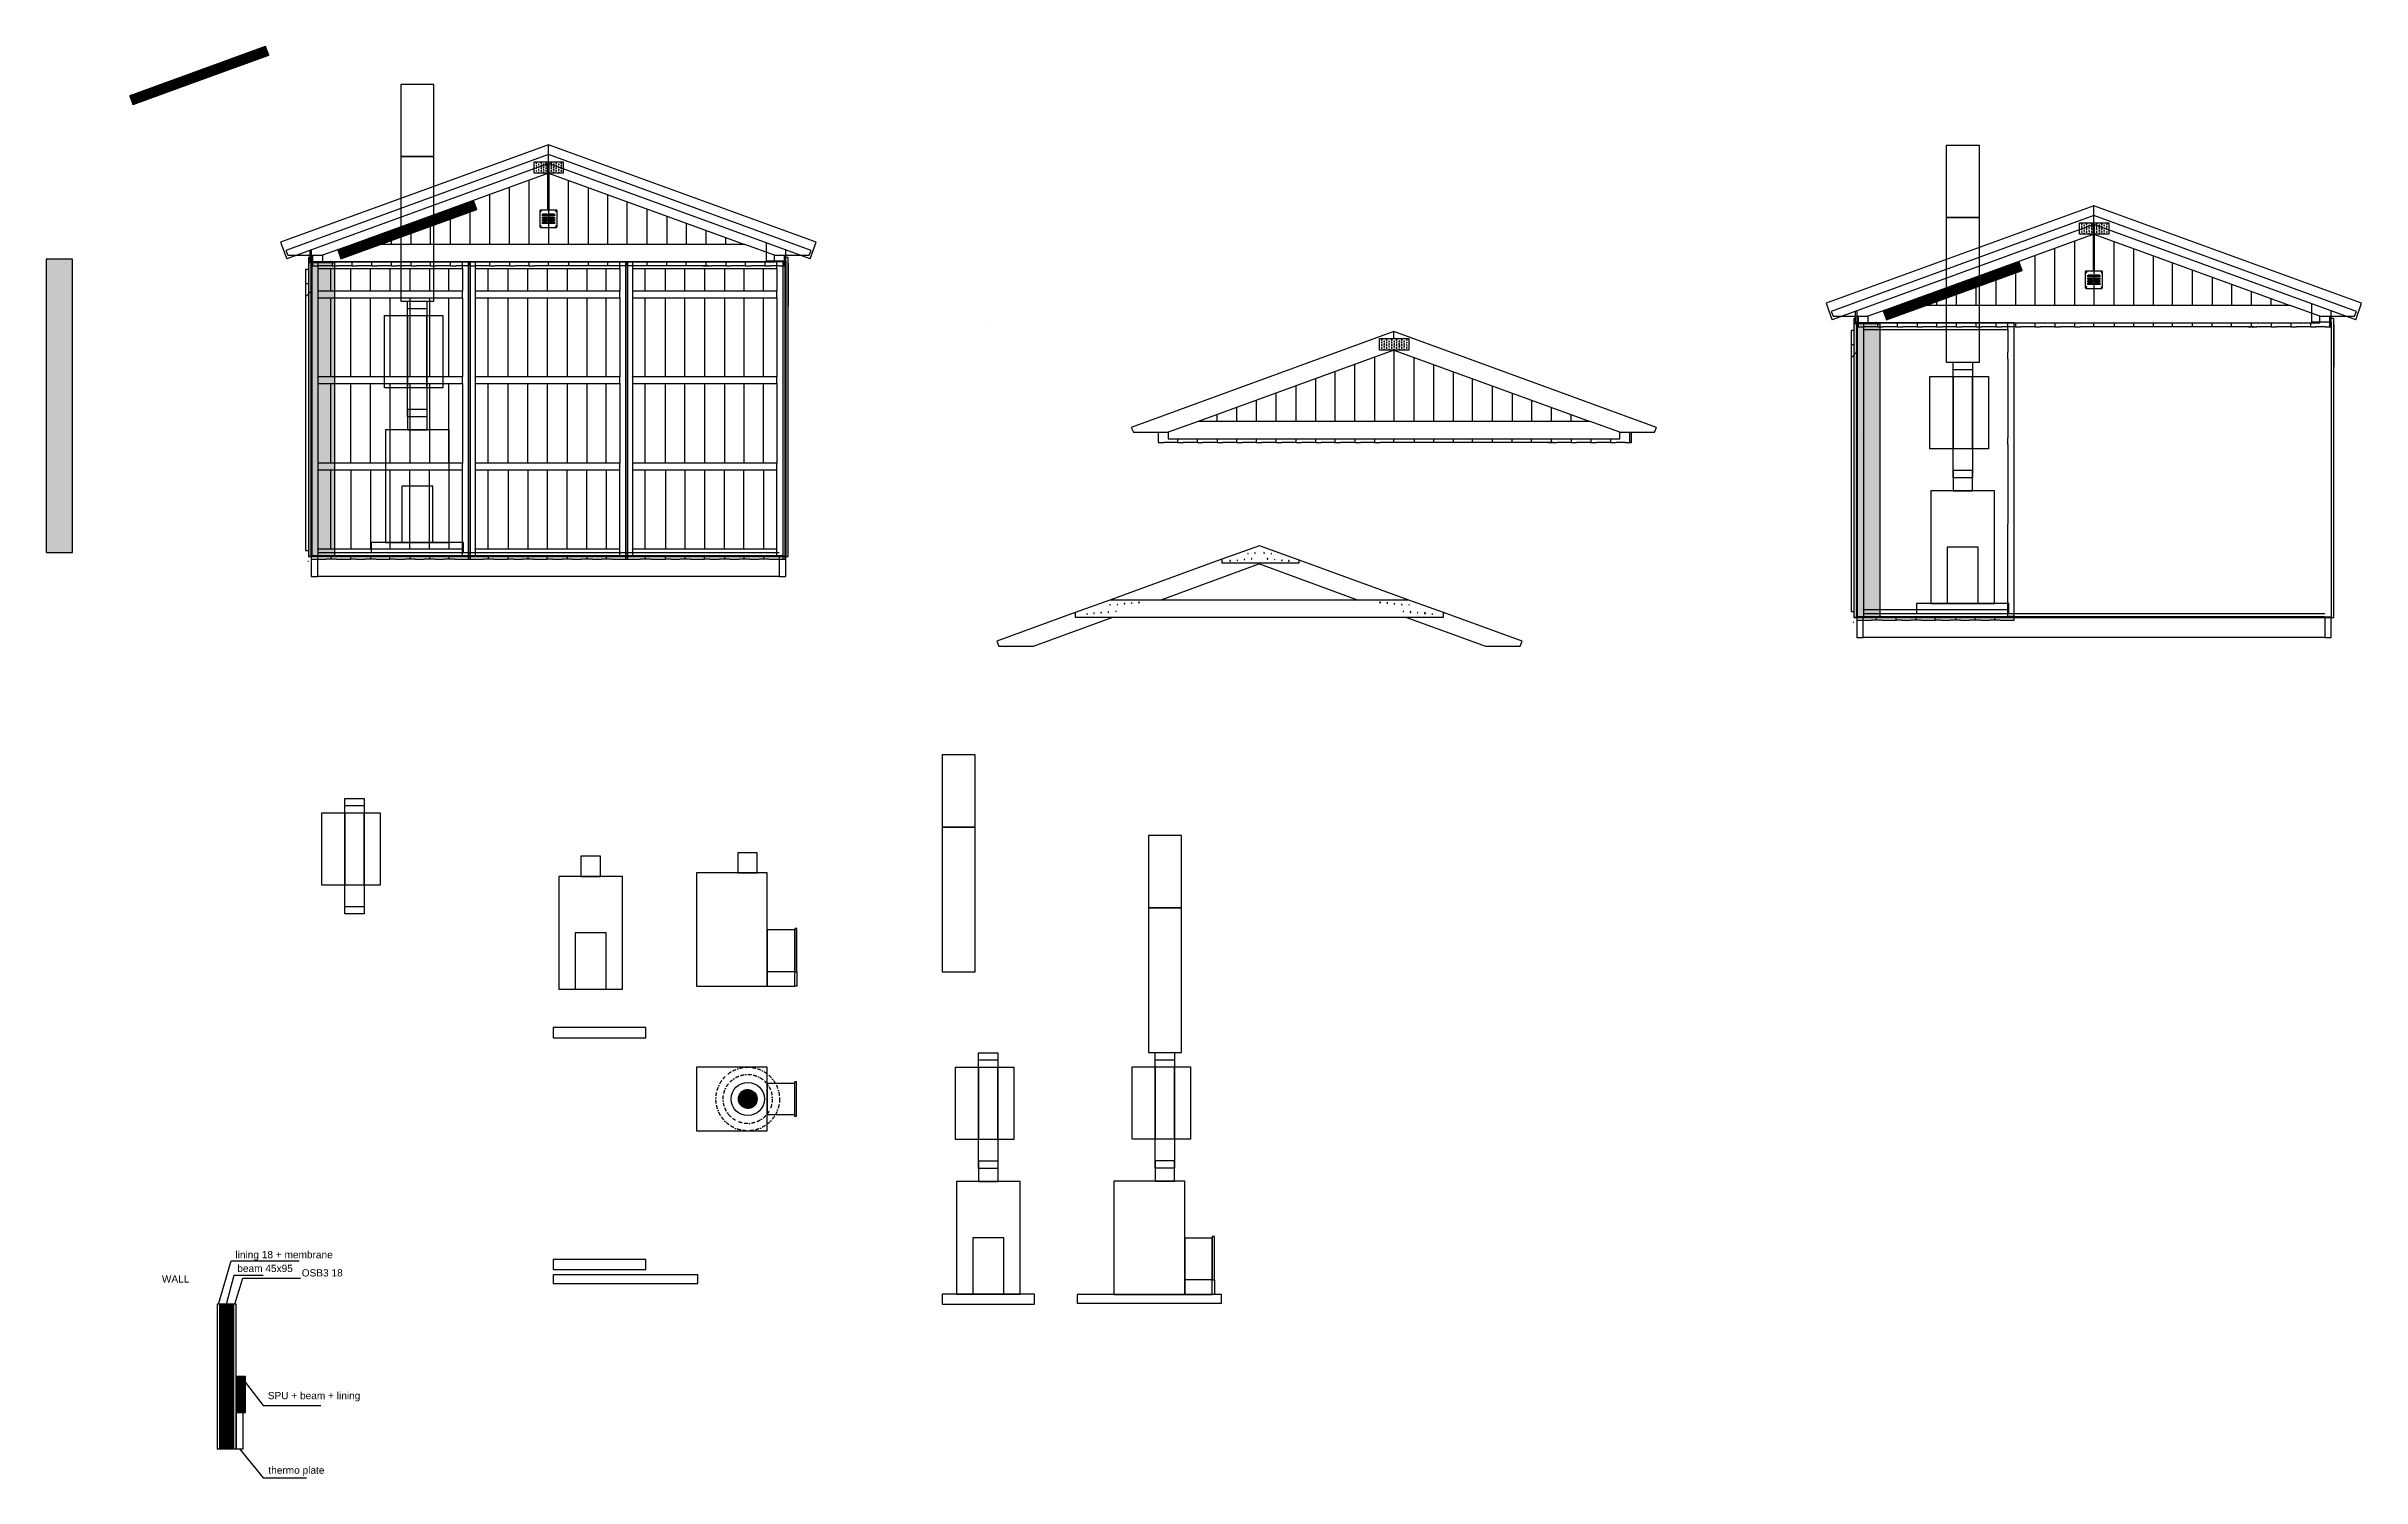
# Model space of a CAD drawing. Header units: millimetres. Extents: x -32864 to 44414, y -51818 to 3927.
# Drawn here: x 10800 to 26826, y -9200 to 703 of the extents above; entities that cross this region are included whole.
import ezdxf

# ---------------------------------------------------------------- set-up
doc = ezdxf.new("R2010")
doc.units = ezdxf.units.MM
doc.header["$MEASUREMENT"] = 0
doc.linetypes.add('BORDERX2', pattern=[88.9, 25.4, -12.7, 25.4, -12.7, 0, -12.7])
doc.layers.get('0').update_dxf_attribs({"true_color": 0xffffff})
doc.layers.get('Defpoints').update_dxf_attribs({"true_color": 0xffffff})
for name, color, linetype, lineweight, true_color in [('Dim', 1, 'Continuous', 25, 0xff0000), ('elements', 4, 'Continuous', 25, 0x00ffff), ('Elements2', 54, 'Continuous', 25, 0x7f7f00), ('fundament', 5, 'Continuous', 25, 0x0000ff)]:
    doc.layers.add(name, color=color, linetype=linetype, lineweight=lineweight, true_color=true_color)
doc.layers.add('heater', color=6, linetype='Continuous', true_color=0xff00ff)
doc.styles.get("Standard").update_dxf_attribs({"font": ''})
doc.styles.add('textstyle2', font='')
doc.styles.add('textstyle3', font='')
doc.styles.add('textstyle4', font='')
doc.styles.add('textstyle5', font='')
doc.styles.add('textstyle6', font='')
doc.styles.add('textstyle7', font='')
doc.styles.add('textstyle8', font='')
doc.styles.get('Standard').set_extended_font_data('txt')
doc.styles.get('textstyle2').set_extended_font_data('Arial')
doc.styles.get('textstyle3').set_extended_font_data('Arial')
doc.styles.get('textstyle4').set_extended_font_data('Arial')
doc.styles.get('textstyle5').set_extended_font_data('Arial')
doc.styles.get('textstyle6').set_extended_font_data('Arial')
doc.styles.get('textstyle7').set_extended_font_data('Arial')
doc.styles.get('textstyle8').set_extended_font_data('Arial')
doc.dimstyles.get("Standard").update_dxf_attribs({"dimtxt": 18, "dimasz": 18, "dimexe": 9, "dimexo": 4.5, "dimgap": 4.5, "dimtad": 1, "dimtxsty": 'Standard', "dimcen": 2.5, "dimadec": 0, "dimazin": 0, "dimtfac": 1, "dimtmove": 0, "dimatfit": 3, "dimfxl": 1, "dimarcsym": 0})
pattern_1 = [(45, (0, 0), (-0.0883883476, 0.0883883476), [])]

# ---------------------------------------------------------------- blocks, each defined once
blk = doc.blocks.new('WallElement')
at = {"layer": 'elements', "color": 0, "linetype": 'ByBlock', "lineweight": -2}
for points in [[(0, 2055), (3, 2055)], [(46, 2055), (0, 2055), (0, 23), (46, 23)], [(46, 2055), (46, 2055)], [(46, 2055), (46, 2055)], [(46, 2055), (46, 2009), (46, 1989), (46, 1966), (46, 1946), (46, 1923), (46, 1900), (46, 1880), (46, 1857), (46, 1837), (46, 1814), (46, 1791), (46, 1771), (46, 1748), (46, 1728), (46, 1705), (46, 1682), (46, 1662), (46, 1639), (46, 1620), (46, 1597), (46, 1573), (46, 1554), (46, 1531), (46, 1511), (46, 1488), (46, 1468), (46, 1445), (46, 1422), (46, 1402), (46, 1379), (46, 1359), (46, 1336), (46, 1313), (46, 1293), (46, 1270), (46, 1250), (46, 1227), (46, 1204), (46, 1184), (46, 1161), (46, 1141), (46, 1118), (46, 1095), (46, 1075), (46, 1052), (46, 1032), (46, 1009), (46, 986), (46, 966), (46, 943), (46, 924), (46, 901), (46, 881), (46, 858), (46, 835), (46, 815), (46, 792), (46, 772), (46, 749), (46, 726), (46, 706), (46, 683), (46, 663), (46, 640), (46, 617), (46, 69)], [(1046, 2055), (46, 2055)], [(46, 2009), (1046, 2009)], [(135, 1854), (135, 2009)], [(274, 1854), (274, 2009)], [(409, 1854), (409, 2009)], [(544, 2009), (544, 1854)], [(683, 2009), (683, 1854)], [(818, 2009), (818, 1854)], [(953, 1854), (953, 2009)], [(1039, 2055), (1046, 2048)], [(1042, 2055), (1046, 2055)], [(1046, 2055), (1046, 2055)], [(1046, 2052), (1049, 2055)], [(1089, 23), (1089, 2055), (1046, 2055)], [(1046, 2009), (1046, 2055)], [(1046, 2009), (1046, 1854)], [(1089, 2055), (1089, 2055)], [(1089, 0), (1102, 0), (1102, 2055), (1089, 2055)], [(1046, 1854), (46, 1854)], [(46, 1808), (1046, 1808)], [(135, 1260), (135, 1808)], [(274, 1260), (274, 1808)], [(409, 1260), (409, 1808)], [(544, 1808), (544, 1260)], [(683, 1808), (683, 1260)], [(818, 1808), (818, 1260)], [(953, 1260), (953, 1808)], [(1046, 1808), (1046, 1854)], [(1046, 1808), (1046, 1260)], [(46, 1257), (46, 1260)], [(1046, 1260), (46, 1260)], [(46, 1214), (46, 1214)], [(46, 1214), (1046, 1214)], [(135, 663), (135, 1214)], [(274, 663), (274, 1214)], [(409, 663), (409, 1214)], [(544, 1214), (544, 663)], [(683, 1214), (683, 663)], [(818, 1214), (818, 663)], [(953, 663), (953, 1214)], [(1046, 1214), (1046, 1260)], [(1046, 1214), (1046, 1214)], [(1046, 1214), (1046, 663)], [(1046, 663), (46, 663)], [(1046, 617), (1046, 663)], [(46, 617), (1046, 617)], [(135, 69), (135, 617)], [(274, 617), (274, 69)], [(409, 617), (409, 69)], [(544, 617), (544, 69)], [(683, 69), (683, 617)], [(818, 69), (818, 617)], [(953, 617), (953, 69)], [(1046, 23), (1046, 617)], [(0, 23), (0, 23)], [(0, 23), (0, 0), (36, 0)], [(36, 0), (40, 0)], [(40, 0), (102, 0)], [(46, 66), (46, 69)], [(1046, 69), (46, 69), (46, 23), (1046, 23)], [(46, 23), (46, 23)], [(135, 23), (135, 0), (102, 0)], [(175, 0), (135, 0)], [(175, 0), (237, 0)], [(237, 0), (274, 0)], [(313, 0), (274, 0), (274, 23)], [(313, 0), (373, 0)], [(409, 23), (409, 0), (373, 0)], [(449, 0), (409, 0)], [(449, 0), (511, 0)], [(511, 0), (544, 0)], [(584, 0), (544, 0), (544, 23)], [(584, 0), (647, 0)], [(683, 23), (683, 0), (647, 0)], [(719, 0), (683, 0)], [(719, 0), (782, 0)], [(818, 23), (818, 0), (782, 0)], [(858, 0), (818, 0)], [(858, 0), (920, 0)], [(953, 23), (953, 0), (920, 0)], [(993, 0), (953, 0)], [(993, 0), (1056, 0)], [(1046, 26), (1049, 23)], [(1046, 23), (1046, 23)], [(1056, 0), (1089, 0), (1089, 23), (1046, 23)], [(1085, 23), (1089, 30)], [(1089, 23), (1089, 23)]]:
    blk.add_lwpolyline(points, dxfattribs=at)
blk = doc.blocks.new('Rafter')
for points in [[(274, -99), (0, 0), (-261, -92), (-261, -119), (274, -119), (274, -99)], [(-261, -92), (-1036, -376)], [(0, -119), (0, -125), (-683, -376)], [(-201, -106), (-201, -102), (-205, -102), (-205, -106), (-205, -106), (-201, -106), (-201, -106)], [(-152, -99), (-152, -99), (-155, -99), (-155, -102), (-152, -102), (-152, -99)], [(-102, -96), (-102, -96), (-106, -92), (-106, -96), (-106, -96), (-102, -96), (-102, -96)], [(-79, -53), (-79, -53), (-82, -53), (-82, -53), (-82, -56), (-82, -56), (-79, -56), (-79, -53)], [(-53, -92), (-53, -89), (-56, -89), (-56, -89), (-56, -92), (-56, -92), (-53, -92), (-53, -92)], [(-30, -49), (-30, -49), (-30, -46), (-33, -49), (-33, -49), (-30, -53), (-30, -49), (-30, -49)], [(0, -125), (683, -376)], [(33, -49), (33, -49), (30, -46), (30, -49), (30, -49), (30, -53), (33, -49), (33, -49)], [(56, -92), (56, -89), (53, -89), (53, -92), (53, -92), (53, -92), (56, -92), (56, -92)], [(82, -53), (82, -53), (79, -53), (79, -53), (79, -56), (79, -56), (82, -56), (82, -53)], [(106, -96), (106, -96), (106, -92), (102, -96), (102, -96), (106, -96), (106, -96)], [(155, -99), (155, -99), (152, -99), (152, -102), (155, -102), (155, -99)], [(205, -106), (205, -102), (201, -102), (201, -106), (205, -106), (205, -106), (205, -106)], [(1032, -376), (274, -99)], [(-1277, -462), (-1818, -660), (-1804, -696), (-1564, -696), (-1016, -495)], [(1013, -495), (1564, -696), (1804, -696), (1818, -660), (1273, -462), (1032, -376), (-1036, -376), (-1277, -462), (-1277, -495), (1273, -495), (1273, -462)], [(-1194, -472), (-1194, -472), (-1197, -468), (-1197, -472), (-1197, -472), (-1197, -475), (-1194, -472), (-1194, -472)], [(-1145, -468), (-1145, -465), (-1148, -465), (-1148, -468), (-1145, -468), (-1145, -468), (-1145, -468)], [(-1095, -462), (-1095, -462), (-1098, -462), (-1098, -465), (-1095, -465), (-1095, -462)], [(-1046, -458), (-1046, -458), (-1046, -455), (-1049, -458), (-1049, -462), (-1046, -462), (-1046, -458)], [(-1032, -409), (-1036, -409), (-1036, -409), (-1036, -412), (-1036, -412), (-1032, -409)], [(-993, -455), (-993, -452), (-996, -452), (-996, -452), (-996, -455), (-996, -455), (-993, -455), (-993, -455)], [(-983, -406), (-983, -406), (-986, -406), (-986, -409), (-983, -409), (-983, -406)], [(-933, -402), (-933, -399), (-937, -399), (-937, -402), (-933, -402), (-933, -402)], [(-884, -396), (-884, -396), (-884, -396), (-887, -396), (-887, -396), (-884, -399), (-884, -396)], [(-831, -393), (-835, -389), (-838, -393), (-835, -396), (-831, -393)], [(838, -393), (835, -389), (831, -393), (835, -396), (838, -393)], [(887, -396), (884, -396), (881, -396), (884, -399), (887, -396)], [(937, -402), (933, -399), (933, -399), (930, -402), (933, -402), (933, -402), (937, -402)], [(986, -406), (986, -406), (983, -406), (983, -406), (983, -409), (986, -409), (986, -406)], [(996, -455), (996, -452), (996, -452), (993, -452), (993, -455), (996, -455), (996, -455), (996, -455)], [(1036, -409), (1032, -409), (1032, -409), (1032, -412), (1036, -409)], [(1046, -458), (1046, -458), (1046, -455), (1042, -458), (1042, -462), (1046, -462), (1046, -458)], [(1095, -462), (1095, -462), (1092, -462), (1092, -465), (1095, -465), (1095, -462)], [(1148, -468), (1148, -465), (1141, -465), (1141, -468), (1145, -468), (1148, -468), (1148, -468)], [(1197, -472), (1197, -472), (1194, -468), (1194, -472), (1194, -472), (1194, -475), (1197, -472), (1197, -472)]]:
    blk.add_lwpolyline(points)
blk = doc.blocks.new('FrontonRafter')
at = {"layer": 'elements', "color": 0, "linetype": 'ByBlock', "lineweight": -2}
for points in [[(0, 0), (-1818, -663), (-1804, -696), (-1564, -696)], [(1564, -696), (1804, -696), (1818, -663), (0, 0)], [(0, -49), (0, 0)], [(0, -129), (-1356, -623), (-1564, -696)], [(-99, -49), (102, -49), (102, -129), (-99, -129), (-99, -49)], [(-82, -59), (-82, -56), (-86, -56), (-86, -56), (-86, -59), (-86, -63), (-82, -59), (-82, -59)], [(-82, -76), (-82, -76), (-86, -73), (-86, -76), (-86, -79), (-86, -79), (-82, -79), (-82, -76)], [(-82, -96), (-82, -92), (-86, -92), (-86, -96), (-86, -96), (-82, -96), (-82, -96)], [(-82, -112), (-82, -112), (-86, -109), (-86, -112), (-86, -115), (-82, -115), (-82, -112)], [(-66, -69), (-66, -66), (-69, -66), (-69, -69), (-66, -73), (-66, -69), (-66, -69)], [(-66, -86), (-66, -82), (-69, -86), (-69, -89), (-66, -89), (-66, -86)], [(-66, -106), (-66, -102), (-66, -102), (-69, -102), (-69, -106), (-66, -109), (-66, -106)], [(-66, -122), (-66, -122), (-69, -122), (-69, -125), (-66, -125), (-66, -122)], [(-46, -59), (-49, -56), (-49, -56), (-53, -56), (-53, -59), (-49, -63), (-49, -59), (-46, -59)], [(-46, -76), (-49, -76), (-49, -73), (-53, -76), (-53, -79), (-49, -79), (-49, -79), (-46, -76)], [(-46, -96), (-49, -92), (-53, -92), (-53, -96), (-49, -96), (-49, -96), (-46, -96)], [(-46, -112), (-49, -112), (-49, -109), (-53, -112), (-53, -112), (-53, -115), (-49, -115), (-46, -112)], [(-30, -69), (-33, -66), (-36, -66), (-36, -69), (-33, -73), (-33, -69), (-30, -69)], [(-30, -86), (-33, -82), (-36, -86), (-36, -89), (-33, -89), (-30, -86)], [(-30, -106), (-33, -102), (-33, -102), (-36, -102), (-36, -106), (-33, -109), (-30, -106)], [(-30, -122), (-33, -122), (-36, -122), (-36, -125), (-33, -125), (-30, -122)], [(-13, -59), (-13, -56), (-16, -56), (-16, -56), (-20, -59), (-16, -63), (-13, -59), (-13, -59)], [(-13, -76), (-13, -76), (-16, -73), (-20, -76), (-16, -79), (-16, -79), (-13, -79), (-13, -76)], [(-13, -96), (-13, -92), (-16, -92), (-20, -96), (-16, -96), (-13, -96), (-13, -96)], [(-13, -112), (-13, -112), (-16, -109), (-20, -112), (-16, -115), (-13, -115), (-13, -112)], [(3, -69), (3, -66), (3, -66), (0, -66), (0, -69), (3, -73), (3, -69), (3, -69)], [(3, -86), (3, -86), (3, -82), (0, -86), (0, -89), (3, -89), (3, -86)], [(3, -106), (3, -102), (3, -102), (0, -102), (0, -106), (3, -109), (3, -106), (3, -106)], [(3, -122), (3, -122), (3, -122), (0, -122), (0, -125), (3, -125), (3, -122)], [(0, -129), (1359, -623)], [(0, -129), (0, -623)], [(23, -59), (20, -56), (20, -56), (16, -56), (16, -59), (20, -63), (20, -59), (23, -59)], [(23, -76), (20, -76), (20, -73), (16, -76), (16, -79), (20, -79), (20, -79), (23, -76)], [(23, -96), (20, -92), (16, -92), (16, -96), (20, -96), (20, -96), (23, -96)], [(23, -112), (20, -112), (20, -109), (16, -112), (16, -115), (20, -115), (23, -112)], [(40, -69), (40, -66), (36, -66), (33, -66), (33, -69), (36, -73), (40, -69), (40, -69)], [(40, -86), (40, -86), (36, -82), (33, -86), (33, -89), (40, -89), (40, -86)], [(40, -106), (40, -102), (36, -102), (33, -102), (33, -106), (36, -109), (40, -106), (40, -106)], [(40, -122), (40, -122), (36, -122), (33, -122), (33, -125), (40, -125), (40, -122)], [(56, -59), (56, -56), (53, -56), (53, -56), (49, -59), (53, -59), (53, -63), (56, -59)], [(56, -76), (53, -73), (53, -76), (49, -76), (53, -79), (53, -79), (56, -79), (56, -76)], [(56, -96), (56, -92), (53, -92), (49, -96), (53, -96), (53, -96), (56, -96)], [(56, -112), (56, -112), (53, -109), (53, -112), (49, -112), (53, -115), (56, -115), (56, -112)], [(73, -69), (73, -66), (69, -66), (69, -66), (69, -69), (69, -73), (73, -69), (73, -69)], [(73, -86), (73, -86), (69, -82), (69, -86), (69, -89), (73, -89), (73, -86)], [(73, -106), (73, -102), (69, -102), (69, -102), (69, -106), (69, -109), (73, -106), (73, -106)], [(73, -122), (73, -122), (69, -122), (69, -122), (69, -125), (73, -125), (73, -122)], [(92, -59), (89, -56), (89, -56), (86, -56), (86, -59), (86, -59), (89, -63), (92, -59)], [(92, -76), (89, -73), (86, -76), (86, -76), (86, -79), (89, -79), (89, -79), (92, -76)], [(92, -96), (89, -92), (86, -92), (86, -96), (86, -96), (89, -96), (92, -96)], [(92, -112), (89, -109), (86, -112), (86, -112), (86, -115), (89, -115), (92, -112)], [(-409, -277), (-409, -623)], [(-270, -623), (-270, -228)], [(-135, -178), (-135, -623)], [(139, -623), (139, -178)], [(274, -228), (274, -623)], [(409, -277), (409, -623)], [(-953, -475), (-953, -623)], [(-818, -426), (-818, -623)], [(-680, -376), (-680, -623)], [(-544, -327), (-544, -623)], [(544, -623), (544, -327)], [(680, -376), (680, -623)], [(818, -426), (818, -623)], [(953, -475), (953, -623)], [(1359, -623), (-1356, -623)], [(-1224, -623), (-1224, -574)], [(-1089, -524), (-1089, -623)], [(1089, -524), (1089, -623)], [(1227, -623), (1227, -574)], [(1564, -696), (1359, -623)], [(-1633, -696), (-1633, -769), (-1593, -769)], [(-1498, -742), (-1498, -769), (-1593, -769)], [(-1564, -696), (-1564, -742), (1564, -742), (1564, -696)], [(-1498, -769), (-1458, -769)], [(-1362, -742), (-1362, -769), (-1458, -769)], [(-1362, -769), (-1323, -769)], [(-1224, -769), (-1323, -769)], [(-1224, -742), (-1224, -769)], [(-1224, -769), (-1184, -769)], [(-1089, -742), (-1089, -769), (-1184, -769)], [(-1089, -769), (-1049, -769)], [(-953, -769), (-1049, -769)], [(-953, -742), (-953, -769)], [(-953, -769), (-914, -769)], [(-818, -769), (-914, -769)], [(-818, -742), (-818, -769)], [(-818, -769), (-778, -769)], [(-680, -769), (-778, -769)], [(-680, -742), (-680, -769)], [(-680, -769), (-640, -769)], [(-544, -742), (-544, -769), (-640, -769)], [(-544, -769), (-505, -769)], [(-409, -742), (-409, -769), (-505, -769)], [(-409, -769), (-369, -769)], [(-270, -769), (-369, -769)], [(-270, -742), (-270, -769)], [(-270, -769), (-231, -769)], [(-135, -742), (-135, -769), (-231, -769)], [(-135, -769), (-96, -769)], [(0, -769), (-96, -769)], [(1108, -769), (0, -769), (0, -742)], [(139, -742), (139, -769)], [(274, -742), (274, -769)], [(409, -742), (409, -769)], [(544, -769), (544, -742)], [(680, -742), (680, -769)], [(818, -769), (818, -742)], [(953, -769), (953, -742)], [(1069, -769), (1089, -769)], [(1089, -742), (1089, -769)], [(1089, -769), (1128, -769)], [(1227, -769), (1128, -769)], [(1227, -742), (1227, -769)], [(1227, -769), (1263, -769)], [(1362, -769), (1263, -769)], [(1362, -742), (1362, -769)], [(1362, -769), (1402, -769)], [(1498, -742), (1498, -769), (1402, -769)], [(1498, -769), (1537, -769)], [(1600, -769), (1537, -769)], [(1600, -769), (1633, -769), (1633, -696)], [(1633, -769), (1643, -769), (1643, -696)]]:
    blk.add_lwpolyline(points, dxfattribs=at)
blk = doc.blocks.new('FrontViewOutline')
for p, q in [((-1666, -2881), (-1661, -2881)), ((-1642, -2847), (-1642, -2842)), ((-1642, -2847), (-1597, -2847)), ((1597, -2822), (-1597, -2822)), ((-1597, -2842), (-1591, -2842)), ((-1597, -2847), (1597, -2847)), ((1597, -2847), (1642, -2847))]:
    blk.add_line(p, q)
for points in [[(0, 0), (-1854, -674), (-1821, -765)], [(1812, -788), (1853, -674), (0, 0)], [(0, -171), (0, 0), (0, 0)], [(1853, -674), (0, 0), (0, 0)], [(1812, -788), (0, -129), (-1812, -788)], [(-4, -451), (-4, -130), (-4, -130)], [(0, -129), (0, -451), (0, -451)], [(4, -451), (4, -130), (4, -130)], [(-61, -456), (-61, -565), (-58, -569), (-55, -571), (55, -571), (58, -569), (60, -565), (60, -456), (58, -452), (55, -451)], [(-55, -451), (-58, -452), (-61, -456)], [(-37, -480), (-40, -480), (-46, -487), (-41, -487)], [(-37, -484), (-37, -482), (-36, -482), (-34, -481), (-34, -480), (-37, -480)], [(-12, -480), (-37, -480), (-37, -480)], [(-12, -484), (-13, -482), (-13, -482), (-13, -480), (-12, -480)], [(-10, -480), (-12, -480), (-12, -480)], [(-7, -487), (-2, -487), (-10, -480)], [(11, -480), (9, -480), (1, -487), (7, -487)], [(10, -484), (12, -482), (13, -482), (13, -480), (11, -480)], [(36, -480), (11, -480), (11, -480)], [(37, -484), (35, -482), (34, -481), (34, -480), (36, -480)], [(38, -480), (36, -480), (36, -480)], [(41, -487), (46, -487), (38, -480)], [(-37, -499), (-40, -499), (-46, -505), (-41, -505)], [(-37, -517), (-40, -517), (-46, -523), (-41, -523)], [(-37, -535), (-40, -535), (-46, -541), (-41, -541)], [(-37, -484), (-41, -487), (-41, -487)], [(-41, -487), (-7, -487), (-7, -487)], [(-37, -502), (-41, -505), (-41, -505)], [(-41, -505), (-7, -505), (-7, -505)], [(-37, -520), (-41, -523), (-41, -523)], [(-41, -523), (-7, -523), (-7, -523)], [(-37, -537), (-41, -541), (-41, -541)], [(-41, -541), (-7, -541), (-7, -541)], [(-12, -484), (-37, -484), (-37, -484)], [(-37, -502), (-37, -500), (-36, -500), (-34, -499), (-34, -499), (-37, -499)], [(-12, -499), (-37, -499), (-37, -499)], [(-12, -502), (-37, -502), (-37, -502)], [(-37, -520), (-37, -519), (-36, -519), (-34, -517), (-34, -517), (-37, -517)], [(-12, -517), (-37, -517), (-37, -517)], [(-12, -520), (-37, -520), (-37, -520)], [(-37, -537), (-37, -537), (-36, -536), (-34, -536), (-34, -535), (-37, -535)], [(-12, -535), (-37, -535), (-37, -535)], [(-12, -537), (-37, -537), (-37, -537)], [(-12, -502), (-13, -500), (-13, -500), (-13, -499), (-12, -499)], [(-12, -520), (-13, -519), (-13, -519), (-13, -517), (-12, -517)], [(-12, -537), (-13, -537), (-13, -536), (-13, -535), (-12, -535)], [(-10, -485), (-12, -484), (-12, -484)], [(-10, -499), (-12, -499), (-12, -499)], [(-10, -503), (-12, -502), (-12, -502)], [(-10, -517), (-12, -517), (-12, -517)], [(-10, -521), (-12, -520), (-12, -520)], [(-7, -541), (-2, -541), (-10, -535), (-12, -535)], [(-10, -539), (-12, -537), (-12, -537)], [(-7, -487), (-10, -485), (-10, -485)], [(-7, -505), (-2, -505), (-10, -499)], [(-7, -505), (-10, -503), (-10, -503)], [(-7, -523), (-2, -523), (-10, -517)], [(-7, -523), (-10, -521), (-10, -521)], [(-7, -541), (-10, -539), (-10, -539)], [(11, -499), (9, -499), (1, -505), (7, -505)], [(11, -517), (9, -517), (1, -523), (7, -523)], [(11, -535), (9, -535), (1, -541), (7, -541)], [(10, -484), (7, -487), (7, -487)], [(7, -487), (41, -487), (41, -487)], [(10, -502), (7, -505), (7, -505)], [(7, -505), (41, -505), (41, -505)], [(10, -520), (7, -523), (7, -523)], [(7, -523), (41, -523), (41, -523)], [(10, -537), (7, -541), (7, -541)], [(7, -541), (41, -541), (41, -541)], [(37, -484), (10, -484), (10, -484)], [(10, -502), (12, -500), (13, -500), (13, -499), (11, -499)], [(37, -502), (10, -502), (10, -502)], [(10, -520), (12, -519), (13, -519), (13, -517), (11, -517)], [(37, -520), (10, -520), (10, -520)], [(10, -537), (12, -537), (13, -536), (13, -535), (11, -535)], [(37, -537), (10, -537), (10, -537)], [(36, -499), (11, -499), (11, -499)], [(36, -517), (11, -517), (11, -517)], [(36, -535), (11, -535), (11, -535)], [(37, -502), (35, -500), (34, -499), (34, -499), (36, -499)], [(37, -520), (35, -519), (34, -517), (34, -517), (36, -517)], [(37, -537), (35, -537), (35, -536), (34, -536), (34, -535), (36, -535)], [(38, -499), (36, -499), (36, -499)], [(38, -517), (36, -517), (36, -517)], [(38, -535), (36, -535), (36, -535)], [(38, -485), (37, -484), (37, -484)], [(38, -503), (37, -502), (37, -502)], [(38, -521), (37, -520), (37, -520)], [(38, -539), (37, -537), (37, -537)], [(41, -487), (38, -485), (38, -485)], [(41, -505), (46, -505), (38, -499)], [(41, -505), (38, -503), (38, -503)], [(41, -523), (46, -523), (38, -517)], [(41, -523), (38, -521), (38, -521)], [(41, -541), (46, -541), (38, -535)], [(41, -541), (38, -539), (38, -539)], [(-1821, -765), (-1812, -788), (-1812, -788)], [(-1652, -779), (-1661, -779), (-1661, -2847), (-1642, -2847), (-1642, -804)], [(-1652, -731), (-1652, -804), (-1642, -804)], [(-1642, -726), (-1642, -804), (-1639, -804)], [(1638, -804), (1509, -804), (1509, -677)], [(1638, -804), (1642, -804), (1642, -726)], [(1642, -804), (1642, -2847), (1660, -2847), (1660, -779), (1642, -779)], [(-1661, -863), (-1681, -863), (-1681, -2806), (-1661, -2806)], [(-1681, -959), (-1661, -959), (-1661, -959)], [(-1661, -820), (-1661, -1050), (-1661, -1050)], [(-1639, -804), (-1639, -2847), (-1509, -2847)], [(-1509, -804), (-1505, -804), (-1505, -804)], [(1660, -820), (1660, -1116), (1660, -1116)], [(-1681, -1050), (-1641, -1010), (-1641, -1010)], [(-1642, -2847), (-1639, -2847), (-1639, -2847)], [(-1509, -2847), (-1505, -2847), (-1505, -2847)], [(-1372, -2847), (-1368, -2847), (-1368, -2847)], [(-1235, -2847), (-1231, -2847), (-1231, -2847)]]:
    blk.add_lwpolyline(points)
for points in [[(-50, -459), (-50, -457), (-52, -456), (-54, -457), (-55, -459), (-54, -461), (-50, -461)], [(55, -459), (53, -457), (52, -456), (50, -457), (49, -459), (50, -461), (53, -461)], [(-50, -563), (-50, -561), (-52, -561), (-54, -561), (-55, -563), (-54, -564), (-52, -565), (-50, -564)], [(55, -563), (53, -561), (52, -561), (49, -563), (50, -564), (52, -565), (53, -564)]]:
    blk.add_lwpolyline(points, close=True)
blk.add_open_spline([(55, -451), (18, -451), (-19, -451), (-55, -451)], degree=3)
at = {"layer": 'fundament'}
for p, q in [((-1642, -2842), (-1637, -2842)), ((-1597, -2842), (-1637, -2842)), ((-1597, -2847), (-1597, -2841)), ((1597, -2842), (-1597, -2842)), ((1597, -2847), (1597, -2842)), ((1597, -2842), (1642, -2842))]:
    blk.add_line(p, q, dxfattribs=at)
for points in [[(-1642, -2847), (-1642, -2987), (-1597, -2987)], [(1597, -2987), (-1597, -2987), (-1597, -2847)], [(1597, -2987), (1642, -2987), (1642, -2847)], [(1597, -2847), (1597, -2987), (1597, -2987)]]:
    blk.add_lwpolyline(points, dxfattribs=at)
blk = doc.blocks.new('HeaterWithTank')
at = {"layer": 'heater'}
for p, q in [((-227, 1140), (-227, 1640)), ((-227, 1640), (-67, 1640)), ((-67, 940), (-67, 1740)), ((-67, 1740), (67, 1740)), ((-67, 1690), (67, 1690)), ((-67, 1640), (-67, 1140)), ((-67, 1640), (67, 1640)), ((67, 1740), (67, 940)), ((67, 1140), (67, 1640)), ((67, 1640), (177, 1640)), ((177, 1640), (177, 1140)), ((-67, 1140), (-227, 1140)), ((67, 1140), (-67, 1140)), ((177, 1140), (67, 1140)), ((67.5, 990), (-67.5, 990)), ((-67.5, 990), (-67.5, 850)), ((67, 990), (-67, 990)), ((67.5, 850), (67.5, 990)), ((220, 850), (-220, 850)), ((-220, 850), (-220, 70)), ((-67.5, 850), (67.5, 850)), ((67, 940), (-67, 940)), ((220, 70), (220, 850)), ((107.5, 460), (-107.5, 460)), ((-107.5, 460), (-107.5, 70)), ((107.5, 70), (107.5, 460)), ((320, 70), (-320, 70)), ((-320, 70), (-320, 0)), ((-320, 0), (320, 0)), ((-220, 70), (220, 70)), ((-107.5, 70), (107.5, 70)), ((320, 0), (320, 70))]:
    blk.add_line(p, q, dxfattribs=at)
blk = doc.blocks.new('WallWithThermoplate')
h = blk.add_hatch()
h.set_pattern_fill('LINE', color=256, scale=300, angle=45, style=0)
h.set_pattern_definition(pattern_1)
h.paths.add_polyline_path([(-181, 0), (0, 0), (0, 2030), (-181, 2030)])
for p, q in [((0, 2030), (-181, 2030)), ((-181, 2030), (-181, 0)), ((0, 0), (0, 2030)), ((-181, 0), (0, 0))]:
    blk.add_line(p, q)
blk = doc.blocks.new('Chimney-0.5-1')
at = {"layer": 'heater'}
for p, q in [((115, 1500), (-115, 1500)), ((-115, 1500), (-115, 1000)), ((115, 1000), (115, 1500)), ((115, 1000), (-115, 1000)), ((-115, 1000), (-115, 0)), ((-115, 1000), (115, 1000)), ((115, 0), (115, 1000)), ((-115, 0), (115, 0))]:
    blk.add_line(p, q, dxfattribs=at)
blk = doc.blocks.new('Thermoplate50+15')
at = {"layer": 'elements'}
h = blk.add_hatch(dxfattribs=at)
h.set_pattern_fill('NET', color=256, scale=200, angle=65, style=0)
h.set_pattern_definition(pattern_1)
h.paths.add_polyline_path([(0, 0), (940, 342), (917, 403), (-22, 61)])
for p, q in [((917, 403), (-22, 61)), ((0, 0), (940, 342)), ((940, 342), (917, 403)), ((-22, 61), (0, 0))]:
    blk.add_line(p, q, dxfattribs=at)
blk = doc.blocks.new('HeaterUpperView')
at = {"layer": 'heater'}
h = blk.add_hatch(dxfattribs=at)
h.set_pattern_fill('NET', color=256, scale=200, angle=45, style=0)
h.set_pattern_definition(pattern_1)
edge = h.paths.add_edge_path()
edge.add_arc((0, 0), 65, 0, 360)
for p, q in [((135, 220), (-355, 220)), ((-355, 220), (-355, -220)), ((135, -220), (135, 220)), ((325, 107.5), (135, 107.5)), ((135, 107.5), (135, -107.5)), ((325, 120), (335, 120)), ((325, -120), (325, 120)), ((325, -107.5), (325, 107.5)), ((335, 120), (335, -120)), ((135, -107.5), (325, -107.5)), ((335, -120), (325, -120)), ((-355, -220), (135, -220))]:
    blk.add_line(p, q, dxfattribs=at)
at = {"layer": 'heater', "linetype": 'BORDERX2'}
for radius in [220, 170]:
    blk.add_circle((0, 0), radius, dxfattribs=at)
at = {"layer": 'heater'}
for radius in [115, 65]:
    blk.add_circle((0, 0), radius, dxfattribs=at)
blk = doc.blocks.new('HeaterWithChimneySide')
at = {"layer": 'heater'}
for p, q in [((-119, 1134), (-119, 1634)), ((-119, 1634), (41, 1634)), ((41, 934), (41, 1734)), ((41, 1734), (175, 1734)), ((41, 1684), (175, 1684)), ((41, 1634), (41, 1134)), ((41, 1634), (175, 1634)), ((175, 1734), (175, 934)), ((175, 1134), (175, 1634)), ((175, 1634), (285, 1634)), ((285, 1634), (285, 1134)), ((41, 1134), (-119, 1134)), ((175, 1134), (41, 1134)), ((285, 1134), (175, 1134)), ((175, 984), (41, 984)), ((41, 984), (41, 844)), ((175, 984), (41, 984)), ((175, 844), (175, 984)), ((245, 844), (-245, 844)), ((-245, 844), (-245, 60)), ((175, 934), (41, 934)), ((41, 844), (175, 844)), ((245, 60), (245, 844)), ((435, 450), (245, 450)), ((245, 450), (245, 60)), ((450, 460), (435, 460)), ((435, 460), (435, 160)), ((435, 60), (435, 450)), ((450, 160), (450, 460)), ((500, 60), (-500, 60)), ((-500, 60), (-500, 0)), ((-500, 0), (500, 0)), ((-245, 60), (245, 60)), ((435, 160), (245, 160)), ((245, 60), (435, 60)), ((435, 160), (450, 160)), ((435, 160), (450, 160)), ((435, 60), (435, 160)), ((450, 60), (435, 60)), ((450, 160), (450, 60)), ((500, 0), (500, 60))]:
    blk.add_line(p, q, dxfattribs=at)
blk.add_blockref('Chimney-0.5-1', (108, 1734))
blk = doc.blocks.new('HeaterFront')
at = {"layer": 'heater'}
for p, q in [((287.5, 920), (152.5, 920)), ((152.5, 920), (152.5, 780)), ((287.5, 780), (287.5, 920)), ((440, 780), (0, 780)), ((0, 780), (0, 0)), ((152.5, 780), (287.5, 780)), ((440, 0), (440, 780)), ((327.5, 390), (112.5, 390)), ((112.5, 390), (112.5, 0)), ((327.5, 0), (327.5, 390)), ((0, 0), (440, 0)), ((112.5, 0), (327.5, 0))]:
    blk.add_line(p, q, dxfattribs=at)
blk = doc.blocks.new('HeaterSide')
at = {"layer": 'heater'}
for p, q in [((420, 924), (286, 924)), ((286, 924), (286, 784)), ((420, 784), (420, 924)), ((490, 784), (0, 784)), ((0, 784), (0, 0)), ((286, 784), (420, 784)), ((490, 0), (490, 784)), ((680, 390), (490, 390)), ((490, 390), (490, 0)), ((695, 400), (680, 400)), ((680, 400), (680, 100)), ((680, 0), (680, 390)), ((695, 100), (695, 400)), ((0, 0), (490, 0)), ((680, 100), (490, 100)), ((490, 0), (680, 0)), ((680, 100), (695, 100)), ((680, 100), (695, 100)), ((680, 0), (680, 100)), ((695, 0), (680, 0)), ((695, 100), (695, 0))]:
    blk.add_line(p, q, dxfattribs=at)

msp = doc.modelspace()

# ---------------------------------------------------------------- hatches: boundary and pattern name
h = msp.add_hatch()
h.set_pattern_fill('LINE', color=256, scale=100, angle=45, style=0)
h.set_pattern_definition(pattern_1)
h.paths.add_polyline_path([(12000, -9000), (12095, -9000), (12095, -8000), (12000, -8000)])
h = msp.add_hatch()
h.set_pattern_fill('PLAST', color=256, scale=100, angle=45, style=0)
h.set_pattern_definition(pattern_1)
h.paths.add_polyline_path([(12113, -8750), (12178, -8750), (12178, -8500), (12113, -8500)])

# ---------------------------------------------------------------- linework, layer by layer
for p, q in [((12000, -8000), (11982, -8000)), ((11982, -8000), (11982, -9000)), ((12095, -8000), (12000, -8000)), ((12000, -8000), (12000, -9000)), ((12000, -9000), (12000, -8000)), ((12095, -9000), (12095, -8000)), ((12113, -8000), (12095, -8000)), ((12095, -8000), (12095, -9000)), ((12113, -9000), (12113, -8000)), ((12178, -8500), (12113, -8500)), ((12113, -8500), (12113, -8750)), ((12178, -8750), (12178, -8500)), ((12163, -8750), (12113, -8750)), ((12113, -8750), (12113, -9000)), ((12113, -8750), (12178, -8750)), ((12163, -9000), (12163, -8750)), ((11982, -9000), (12000, -9000)), ((12000, -9000), (12095, -9000)), ((12095, -9000), (12113, -9000)), ((12113, -9000), (12163, -9000))]:
    msp.add_line(p, q)
at = {"layer": 'elements', "color": 0, "linetype": 'ByBlock', "lineweight": -2}
for points in [[(23331, -1211), (23334, -1211)], [(23331, -1211), (23334, -1211)], [(23377, -1211), (23331, -1211), (23331, -3242), (23377, -3242)], [(23377, -1211), (23331, -1211), (23331, -3242), (23377, -3242)], [(23377, -1211), (23377, -1211)], [(23377, -1211), (23377, -1211)], [(23377, -1211), (23377, -1211)], [(23377, -1211), (23377, -1211)], [(23377, -1211), (23377, -1257), (23377, -1277), (23377, -1300), (23377, -1319), (23377, -1342), (23377, -1366), (23377, -1385), (23377, -1408), (23377, -1428), (23377, -1451), (23377, -1474), (23377, -1494), (23377, -1517), (23377, -1537), (23377, -1560), (23377, -1583), (23377, -1603), (23377, -1626), (23377, -1646), (23377, -1669), (23377, -1692), (23377, -1712), (23377, -1735), (23377, -1755), (23377, -1778), (23377, -1798), (23377, -1821), (23377, -1844), (23377, -1864), (23377, -1887), (23377, -1907), (23377, -1930), (23377, -1953), (23377, -1973), (23377, -1996), (23377, -2015), (23377, -2038), (23377, -2062), (23377, -2081), (23377, -2104), (23377, -2124), (23377, -2147), (23377, -2170), (23377, -2190), (23377, -2213), (23377, -2233), (23377, -2256), (23377, -2279), (23377, -2299), (23377, -2322), (23377, -2342), (23377, -2365), (23377, -2385), (23377, -2408), (23377, -2431), (23377, -2451), (23377, -2474), (23377, -2494), (23377, -2517), (23377, -2540), (23377, -2560), (23377, -2583), (23377, -2603), (23377, -2626), (23377, -2649), (23377, -3196)], [(23377, -1211), (23377, -1257), (23377, -1277), (23377, -1300), (23377, -1319), (23377, -1342), (23377, -1366), (23377, -1385), (23377, -1408), (23377, -1428), (23377, -1451), (23377, -1474), (23377, -1494), (23377, -1517), (23377, -1537), (23377, -1560), (23377, -1583), (23377, -1603), (23377, -1626), (23377, -1646), (23377, -1669), (23377, -1692), (23377, -1712), (23377, -1735), (23377, -1755), (23377, -1778), (23377, -1798), (23377, -1821), (23377, -1844), (23377, -1864), (23377, -1887), (23377, -1907), (23377, -1930), (23377, -1953), (23377, -1973), (23377, -1996), (23377, -2015), (23377, -2038), (23377, -2062), (23377, -2081), (23377, -2104), (23377, -2124), (23377, -2147), (23377, -2170), (23377, -2190), (23377, -2213), (23377, -2233), (23377, -2256), (23377, -2279), (23377, -2299), (23377, -2322), (23377, -2342), (23377, -2365), (23377, -2385), (23377, -2408), (23377, -2431), (23377, -2451), (23377, -2474), (23377, -2494), (23377, -2517), (23377, -2540), (23377, -2560), (23377, -2583), (23377, -2603), (23377, -2626), (23377, -2649), (23377, -3196)], [(24377, -1211), (23377, -1211)], [(24377, -1211), (23377, -1211)], [(23377, -1257), (24377, -1257)], [(23377, -1257), (24377, -1257)], [(24370, -1211), (24377, -1217)], [(24370, -1211), (24377, -1217)], [(24373, -1211), (24377, -1211)], [(24373, -1211), (24377, -1211)], [(24377, -1211), (24377, -1211)], [(24377, -1211), (24377, -1211)], [(24377, -1214), (24380, -1211)], [(24377, -1214), (24380, -1211)], [(24420, -3242), (24420, -1211), (24377, -1211)], [(24420, -3242), (24420, -1211), (24377, -1211)], [(24377, -1257), (24377, -1211)], [(24377, -1257), (24377, -1211)], [(24377, -1257), (24377, -1412)], [(24377, -1257), (24377, -1412)], [(24420, -1211), (24420, -1211)], [(24420, -1211), (24420, -1211)], [(24377, -1458), (24377, -1412)], [(24377, -1458), (24377, -1412)], [(24377, -1458), (24377, -2005)], [(24377, -1458), (24377, -2005)], [(23377, -2009), (23377, -2005)], [(23377, -2009), (23377, -2005)], [(23377, -2052), (23377, -2052)], [(23377, -2052), (23377, -2052)], [(24377, -2052), (24377, -2005)], [(24377, -2052), (24377, -2005)], [(24377, -2052), (24377, -2052)], [(24377, -2052), (24377, -2052)], [(24377, -2052), (24377, -2603)], [(24377, -2052), (24377, -2603)], [(24377, -2649), (24377, -2603)], [(24377, -2649), (24377, -2603)], [(24377, -3242), (24377, -2649)], [(24377, -3242), (24377, -2649)], [(23377, -3200), (23377, -3196)], [(23377, -3200), (23377, -3196)], [(24377, -3196), (23377, -3196), (23377, -3242), (24377, -3242)], [(24377, -3196), (23377, -3196), (23377, -3242), (24377, -3242)], [(23331, -3242), (23331, -3242)], [(23331, -3242), (23331, -3242)], [(23331, -3242), (23331, -3266), (23367, -3266)], [(23331, -3242), (23331, -3266), (23367, -3266)], [(23367, -3266), (23371, -3266)], [(23367, -3266), (23371, -3266)], [(23371, -3266), (23433, -3266)], [(23371, -3266), (23433, -3266)], [(23377, -3242), (23377, -3242)], [(23377, -3242), (23377, -3242)], [(23466, -3242), (23466, -3266), (23433, -3266)], [(23466, -3242), (23466, -3266), (23433, -3266)], [(23506, -3266), (23466, -3266)], [(23506, -3266), (23466, -3266)], [(23506, -3266), (23568, -3266)], [(23506, -3266), (23568, -3266)], [(23568, -3266), (23605, -3266)], [(23568, -3266), (23605, -3266)], [(23644, -3266), (23605, -3266), (23605, -3242)], [(23644, -3266), (23605, -3266), (23605, -3242)], [(23644, -3266), (23704, -3266)], [(23644, -3266), (23704, -3266)], [(23740, -3242), (23740, -3266), (23704, -3266)], [(23740, -3242), (23740, -3266), (23704, -3266)], [(23780, -3266), (23740, -3266)], [(23780, -3266), (23740, -3266)], [(23780, -3266), (23842, -3266)], [(23780, -3266), (23842, -3266)], [(23842, -3266), (23875, -3266)], [(23842, -3266), (23875, -3266)], [(23915, -3266), (23875, -3266), (23875, -3242)], [(23915, -3266), (23875, -3266), (23875, -3242)], [(23915, -3266), (23978, -3266)], [(23915, -3266), (23978, -3266)], [(24014, -3242), (24014, -3266), (23978, -3266)], [(24014, -3242), (24014, -3266), (23978, -3266)], [(24050, -3266), (24014, -3266)], [(24050, -3266), (24014, -3266)], [(24050, -3266), (24113, -3266)], [(24050, -3266), (24113, -3266)], [(24149, -3242), (24149, -3266), (24113, -3266)], [(24149, -3242), (24149, -3266), (24113, -3266)], [(24189, -3266), (24149, -3266)], [(24189, -3266), (24149, -3266)], [(24189, -3266), (24251, -3266)], [(24189, -3266), (24251, -3266)], [(24284, -3242), (24284, -3266), (24251, -3266)], [(24284, -3242), (24284, -3266), (24251, -3266)], [(24324, -3266), (24284, -3266)], [(24324, -3266), (24284, -3266)], [(24324, -3266), (24387, -3266)], [(24324, -3266), (24387, -3266)], [(24377, -3239), (24380, -3242)], [(24377, -3239), (24380, -3242)], [(24377, -3242), (24377, -3242)], [(24377, -3242), (24377, -3242)], [(24387, -3266), (24420, -3266), (24420, -3242), (24377, -3242)], [(24387, -3266), (24420, -3266), (24420, -3242), (24377, -3242)], [(24416, -3242), (24420, -3236)], [(24416, -3242), (24420, -3236)], [(24420, -3242), (24420, -3242)], [(24420, -3242), (24420, -3242)]]:
    msp.add_lwpolyline(points, dxfattribs=at)
at = {"layer": 'heater'}
for p, q in [((12706, -5100), (12706, -4600)), ((12706, -4600), (12866, -4600)), ((12866, -5300), (12866, -4500)), ((12866, -4500), (13000, -4500)), ((12866, -4550), (13000, -4550)), ((12866, -4600), (12866, -5100)), ((12866, -4600), (13000, -4600)), ((13000, -4500), (13000, -5300)), ((13000, -5100), (13000, -4600)), ((13000, -4600), (13110, -4600)), ((13110, -4600), (13110, -5100)), ((12866, -5100), (12706, -5100)), ((13000, -5100), (12866, -5100)), ((13110, -5100), (13000, -5100)), ((13000, -5250), (12866, -5250)), ((13000, -5300), (12866, -5300)), ((14949, -6086), (14309, -6086)), ((14309, -6086), (14309, -6156)), ((14949, -6156), (14949, -6086)), ((14309, -6156), (14949, -6156)), ((14949, -7690), (14309, -7690)), ((14309, -7690), (14309, -7760)), ((14949, -7760), (14949, -7690)), ((14309, -7760), (14949, -7760)), ((15309, -7797), (14309, -7797)), ((14309, -7797), (14309, -7857)), ((15309, -7857), (15309, -7797)), ((14309, -7857), (15309, -7857))]:
    msp.add_line(p, q, dxfattribs=at)

# ---------------------------------------------------------------- block references
for name, p in [('Thermoplate50+15', (11400, 300)), ('Chimney-0.5-1', (13368, -1060)), ('Chimney-0.5-1', (24065, -1482)), ('Thermoplate50+15', (12839, -767)), ('WallWithThermoplate', (10981, -2800)), ('WallWithThermoplate', (12796, -2825)), ('Thermoplate50+15', (23536, -1189)), ('HeaterWithTank', (13368, -2800)), ('WallWithThermoplate', (23493, -3247)), ('HeaterWithTank', (24065, -3222)), ('Chimney-0.5-1', (17115, -5700)), ('HeaterUpperView', (15655, -6580)), ('HeaterWithTank', (17320, -8000)), ('HeaterWithTank', (17320, -8000))]:
    msp.add_blockref(name, p)
at = {"layer": 'Defpoints'}
msp.add_blockref('HeaterWithChimneySide', (18435, -7992), dxfattribs=at)
at = {"layer": 'elements'}
for name, p in [('FrontViewOutline', (14276, 21)), ('FrontonRafter', (14276, -46)), ('FrontViewOutline', (24973, -401)), ('FrontonRafter', (24973, -468)), ('WallElement', (12634, -2844)), ('WallElement', (12634, -2844)), ('WallElement', (13723, -2844)), ('WallElement', (14811, -2844))]:
    msp.add_blockref(name, p, dxfattribs=at)
at = {"layer": 'elements', "linetype": 'ByBlock', "lineweight": -2}
msp.add_blockref('FrontonRafter', (20128, -1270), dxfattribs=at)
at = {"layer": 'elements', "color": 0, "lineweight": -2}
msp.add_blockref('Rafter', (19198, -2752), dxfattribs=at)
at = {"layer": 'Elements2'}
for name, p in [('HeaterFront', (14348, -5820)), ('HeaterSide', (15300, -5800))]:
    msp.add_blockref(name, p, dxfattribs=at)

# ---------------------------------------------------------------- texts
at = {"attachment_point": 1}
for s, insert, char_height, style in [('scale = 11.6878', (17300, -1200), 1, 'textstyle2'), ('WALL', (11600, -7800), 50, 'textstyle8')]:
    msp.add_mtext(s, dxfattribs=dict(at, insert=insert, char_height=char_height, style=style))
at = {"layer": 'Dim', "char_height": 50, "attachment_point": 1}
for s, insert, style in [('lining 18 + membrane', (12109, -7632), 'textstyle5'), ('beam 45x95', (12122, -7727), 'textstyle3'), ('OSB3 18', (12568, -7758), 'textstyle4'), ('SPU + beam + lining', (12333, -8607), 'textstyle7'), ('thermo plate', (12337, -9123), 'textstyle6')]:
    msp.add_mtext(s, dxfattribs=dict(at, insert=insert, style=style))

# ---------------------------------------------------------------- leaders
at = {"layer": 'Dim'}
for points in [[(11991, -8000), (12080, -7700), (12550, -7700)], [(12048, -8000), (12100, -7800), (12300, -7800)], [(12104, -8000), (12160, -7820), (12560, -7820)], [(12146, -8500), (12300, -8700), (12700, -8700)], [(12138, -9000), (12300, -9200), (12600, -9200)]]:
    msp.add_leader(points, dimstyle='Standard', dxfattribs=at)

doc.saveas('drawing.dxf')
